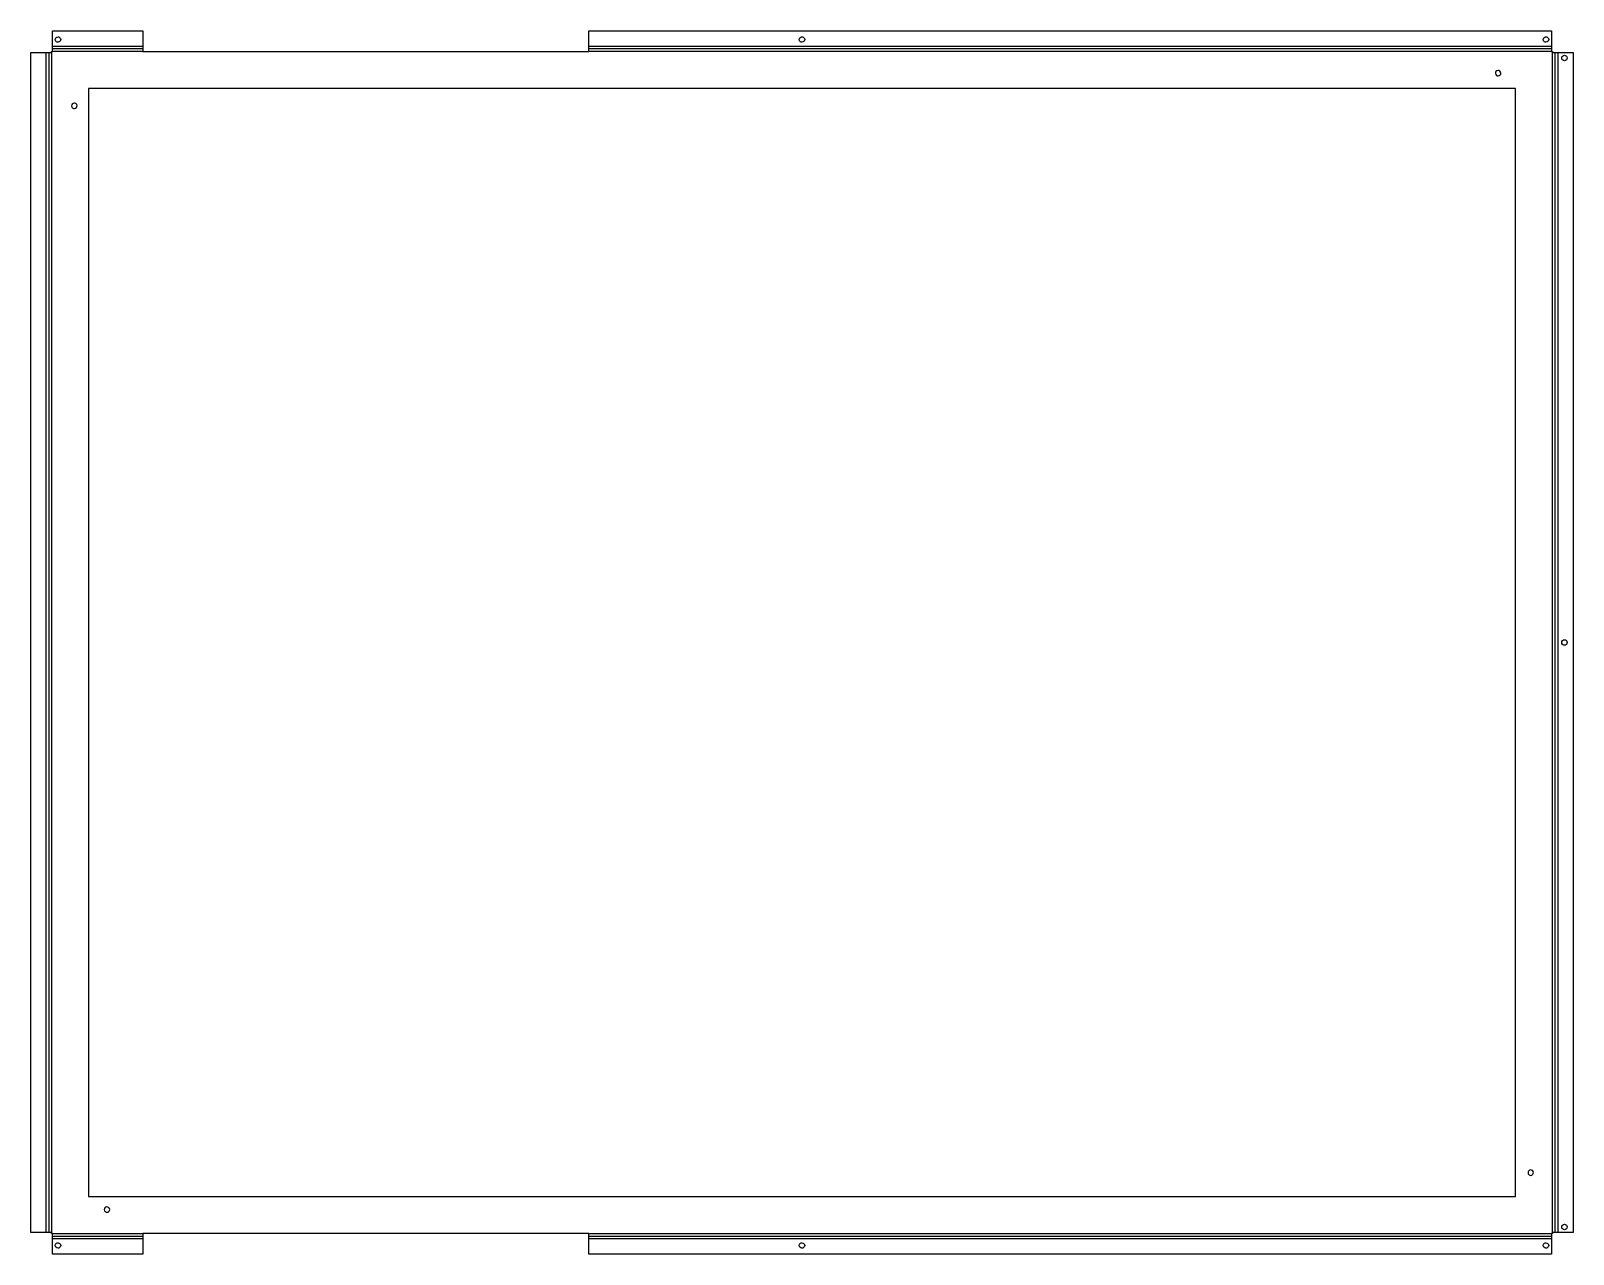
# Model space of a CAD drawing. Header units: millimetres. Extents: x -10 to 700, y -10 to 554.
import ezdxf

# ---------------------------------------------------------------- set-up
doc = ezdxf.new("R2010")
doc.units = ezdxf.units.MM

msp = doc.modelspace()

# ---------------------------------------------------------------- linework, layer by layer
at = {"layer": 'BEND'}
for p, q in [((-1.26, 543.59), (-1.26, 0.41)), ((42, 545.26), (0.41, 545.26)), ((690.09, 545.26), (247.2, 545.26)), ((691.76, 0.41), (691.76, 543.59)), ((0.41, -1.26), (42, -1.26)), ((247.2, -1.26), (690.09, -1.26))]:
    msp.add_line(p, q, dxfattribs=at)
at = {"layer": 'BEND_EXTENT'}
for p, q in [((0.41, 546.51), (42, 546.51)), ((247.2, 546.51), (690.09, 546.51)), ((-2.51, 0.41), (-2.51, 543.59)), ((0, 543.59), (0, 0.41)), ((42, 544), (0.41, 544)), ((690.09, 544), (247.2, 544)), ((690.5, 0.41), (690.5, 543.59)), ((693.01, 543.59), (693.01, 0.41)), ((0.41, 0), (42, 0)), ((42, -2.51), (0.41, -2.51)), ((247.2, 0), (690.09, 0)), ((690.09, -2.51), (247.2, -2.51))]:
    msp.add_line(p, q, dxfattribs=at)
at = {"layer": 'INTERIOR_PROFILES'}
msp.add_lwpolyline([(673.5, 527), (17, 527), (17, 17), (673.5, 17)], close=True, dxfattribs=at)
for centre in [(696.01, 541), (696.01, 272), (696.01, 3)]:
    msp.add_circle(centre, 1.25, dxfattribs=at)
for points, knots in [([(1.75, 549.51), (1.75, 549.75), (1.83, 550.02), (1.99, 550.25), (2.23, 550.58), (2.65, 550.76), (3, 550.76)], [-1, -1, -1, -1, -0.594482, -0.594482, -0.594482, 0, 0, 0, 0]), ([(3, 548.26), (2.76, 548.26), (2.49, 548.34), (2.26, 548.5), (1.93, 548.74), (1.75, 549.16), (1.75, 549.51)], [-1, -1, -1, -1, -0.594482, -0.594482, -0.594482, 0, 0, 0, 0]), ([(3, 550.76), (3.24, 550.76), (3.51, 550.69), (3.74, 550.52), (4.07, 550.28), (4.25, 549.86), (4.25, 549.51)], [-1, -1, -1, -1, -0.594482, -0.594482, -0.594482, 0, 0, 0, 0]), ([(4.25, 549.51), (4.25, 549.27), (4.17, 549), (4.01, 548.78), (3.77, 548.45), (3.35, 548.26), (3, 548.26)], [-1, -1, -1, -1, -0.594482, -0.594482, -0.594482, 0, 0, 0, 0]), ([(344, 549.51), (344, 549.75), (344.08, 550.02), (344.24, 550.25), (344.48, 550.58), (344.9, 550.76), (345.25, 550.76)], [-1, -1, -1, -1, -0.594482, -0.594482, -0.594482, 0, 0, 0, 0]), ([(345.25, 548.26), (345.01, 548.26), (344.74, 548.34), (344.51, 548.5), (344.18, 548.74), (344, 549.16), (344, 549.51)], [-1, -1, -1, -1, -0.594482, -0.594482, -0.594482, 0, 0, 0, 0]), ([(345.25, 550.76), (345.49, 550.76), (345.76, 550.69), (345.99, 550.52), (346.32, 550.28), (346.5, 549.86), (346.5, 549.51)], [-1, -1, -1, -1, -0.594482, -0.594482, -0.594482, 0, 0, 0, 0]), ([(346.5, 549.51), (346.5, 549.27), (346.42, 549), (346.26, 548.78), (346.02, 548.45), (345.6, 548.26), (345.25, 548.26)], [-1, -1, -1, -1, -0.594482, -0.594482, -0.594482, 0, 0, 0, 0]), ([(686.25, 549.51), (686.25, 549.75), (686.33, 550.02), (686.49, 550.25), (686.73, 550.58), (687.15, 550.76), (687.5, 550.76)], [-1, -1, -1, -1, -0.594482, -0.594482, -0.594482, 0, 0, 0, 0]), ([(687.5, 548.26), (687.26, 548.26), (686.99, 548.34), (686.76, 548.5), (686.43, 548.74), (686.25, 549.16), (686.25, 549.51)], [-1, -1, -1, -1, -0.594482, -0.594482, -0.594482, 0, 0, 0, 0]), ([(687.5, 550.76), (687.74, 550.76), (688.01, 550.69), (688.24, 550.52), (688.57, 550.28), (688.75, 549.86), (688.75, 549.51)], [-1, -1, -1, -1, -0.594482, -0.594482, -0.594482, 0, 0, 0, 0]), ([(688.75, 549.51), (688.75, 549.27), (688.67, 549), (688.51, 548.78), (688.27, 548.45), (687.85, 548.26), (687.5, 548.26)], [-1, -1, -1, -1, -0.594482, -0.594482, -0.594482, 0, 0, 0, 0]), ([(665.5, 535.25), (665.15, 535.25), (664.73, 535.07), (664.49, 534.74), (664.33, 534.51), (664.25, 534.24), (664.25, 534)], [0, 0, 0, 0, 0.594482, 0.594482, 0.594482, 1, 1, 1, 1]), ([(664.25, 534), (664.25, 533.65), (664.43, 533.23), (664.76, 532.99), (664.99, 532.83), (665.26, 532.75), (665.5, 532.75)], [0, 0, 0, 0, 0.594482, 0.594482, 0.594482, 1, 1, 1, 1]), ([(666.75, 534), (666.75, 534.35), (666.57, 534.77), (666.24, 535.01), (666.01, 535.17), (665.74, 535.25), (665.5, 535.25)], [0, 0, 0, 0, 0.594482, 0.594482, 0.594482, 1, 1, 1, 1]), ([(665.5, 532.75), (665.85, 532.75), (666.27, 532.93), (666.51, 533.26), (666.67, 533.49), (666.75, 533.76), (666.75, 534)], [0, 0, 0, 0, 0.594482, 0.594482, 0.594482, 1, 1, 1, 1]), ([(10.5, 520.25), (10.15, 520.25), (9.73, 520.07), (9.49, 519.74), (9.33, 519.51), (9.25, 519.24), (9.25, 519)], [0, 0, 0, 0, 0.594482, 0.594482, 0.594482, 1, 1, 1, 1]), ([(9.25, 519), (9.25, 518.65), (9.43, 518.23), (9.76, 517.99), (9.99, 517.83), (10.26, 517.75), (10.5, 517.75)], [0, 0, 0, 0, 0.594482, 0.594482, 0.594482, 1, 1, 1, 1]), ([(11.75, 519), (11.75, 519.35), (11.57, 519.77), (11.24, 520.01), (11.01, 520.17), (10.74, 520.25), (10.5, 520.25)], [0, 0, 0, 0, 0.594482, 0.594482, 0.594482, 1, 1, 1, 1]), ([(10.5, 517.75), (10.85, 517.75), (11.27, 517.93), (11.51, 518.26), (11.67, 518.49), (11.75, 518.76), (11.75, 519)], [0, 0, 0, 0, 0.594482, 0.594482, 0.594482, 1, 1, 1, 1]), ([(680.5, 29.25), (680.15, 29.25), (679.73, 29.07), (679.49, 28.74), (679.33, 28.51), (679.25, 28.24), (679.25, 28)], [0, 0, 0, 0, 0.594482, 0.594482, 0.594482, 1, 1, 1, 1]), ([(681.75, 28), (681.75, 28.35), (681.57, 28.77), (681.24, 29.01), (681.01, 29.17), (680.74, 29.25), (680.5, 29.25)], [0, 0, 0, 0, 0.594482, 0.594482, 0.594482, 1, 1, 1, 1]), ([(679.25, 28), (679.25, 27.65), (679.43, 27.23), (679.76, 26.99), (679.99, 26.83), (680.26, 26.75), (680.5, 26.75)], [0, 0, 0, 0, 0.594482, 0.594482, 0.594482, 1, 1, 1, 1]), ([(680.5, 26.75), (680.85, 26.75), (681.27, 26.93), (681.51, 27.26), (681.67, 27.49), (681.75, 27.76), (681.75, 28)], [0, 0, 0, 0, 0.594482, 0.594482, 0.594482, 1, 1, 1, 1]), ([(25.5, 12.25), (25.15, 12.25), (24.73, 12.07), (24.49, 11.74), (24.33, 11.51), (24.25, 11.24), (24.25, 11)], [0, 0, 0, 0, 0.594482, 0.594482, 0.594482, 1, 1, 1, 1]), ([(24.25, 11), (24.25, 10.65), (24.43, 10.23), (24.76, 9.99), (24.99, 9.83), (25.26, 9.75), (25.5, 9.75)], [0, 0, 0, 0, 0.594482, 0.594482, 0.594482, 1, 1, 1, 1]), ([(26.75, 11), (26.75, 11.35), (26.57, 11.77), (26.24, 12.01), (26.01, 12.17), (25.74, 12.25), (25.5, 12.25)], [0, 0, 0, 0, 0.594482, 0.594482, 0.594482, 1, 1, 1, 1]), ([(25.5, 9.75), (25.85, 9.75), (26.27, 9.93), (26.51, 10.26), (26.67, 10.49), (26.75, 10.76), (26.75, 11)], [0, 0, 0, 0, 0.594482, 0.594482, 0.594482, 1, 1, 1, 1]), ([(1.75, -5.51), (1.75, -5.16), (1.93, -4.74), (2.26, -4.5), (2.49, -4.34), (2.76, -4.26), (3, -4.26)], [0, 0, 0, 0, 0.594482, 0.594482, 0.594482, 1, 1, 1, 1]), ([(3, -6.76), (2.65, -6.76), (2.23, -6.58), (1.99, -6.25), (1.83, -6.02), (1.75, -5.75), (1.75, -5.51)], [0, 0, 0, 0, 0.594482, 0.594482, 0.594482, 1, 1, 1, 1]), ([(3, -4.26), (3.35, -4.26), (3.77, -4.45), (4.01, -4.78), (4.17, -5), (4.25, -5.27), (4.25, -5.51)], [0, 0, 0, 0, 0.594482, 0.594482, 0.594482, 1, 1, 1, 1]), ([(4.25, -5.51), (4.25, -5.86), (4.07, -6.28), (3.74, -6.52), (3.51, -6.69), (3.24, -6.76), (3, -6.76)], [0, 0, 0, 0, 0.594482, 0.594482, 0.594482, 1, 1, 1, 1]), ([(344, -5.51), (344, -5.16), (344.18, -4.74), (344.51, -4.5), (344.74, -4.34), (345.01, -4.26), (345.25, -4.26)], [0, 0, 0, 0, 0.594482, 0.594482, 0.594482, 1, 1, 1, 1]), ([(345.25, -6.76), (344.9, -6.76), (344.48, -6.58), (344.24, -6.25), (344.08, -6.02), (344, -5.75), (344, -5.51)], [0, 0, 0, 0, 0.594482, 0.594482, 0.594482, 1, 1, 1, 1]), ([(345.25, -4.26), (345.6, -4.26), (346.02, -4.45), (346.26, -4.78), (346.42, -5), (346.5, -5.27), (346.5, -5.51)], [0, 0, 0, 0, 0.594482, 0.594482, 0.594482, 1, 1, 1, 1]), ([(346.5, -5.51), (346.5, -5.86), (346.32, -6.28), (345.99, -6.52), (345.76, -6.69), (345.49, -6.76), (345.25, -6.76)], [0, 0, 0, 0, 0.594482, 0.594482, 0.594482, 1, 1, 1, 1]), ([(686.25, -5.51), (686.25, -5.16), (686.43, -4.74), (686.76, -4.5), (686.99, -4.34), (687.26, -4.26), (687.5, -4.26)], [0, 0, 0, 0, 0.594482, 0.594482, 0.594482, 1, 1, 1, 1]), ([(687.5, -6.76), (687.15, -6.76), (686.73, -6.58), (686.49, -6.25), (686.33, -6.02), (686.25, -5.75), (686.25, -5.51)], [0, 0, 0, 0, 0.594482, 0.594482, 0.594482, 1, 1, 1, 1]), ([(687.5, -4.26), (687.85, -4.26), (688.27, -4.45), (688.51, -4.78), (688.67, -5), (688.75, -5.27), (688.75, -5.51)], [0, 0, 0, 0, 0.594482, 0.594482, 0.594482, 1, 1, 1, 1]), ([(688.75, -5.51), (688.75, -5.86), (688.57, -6.28), (688.24, -6.52), (688.01, -6.69), (687.74, -6.76), (687.5, -6.76)], [0, 0, 0, 0, 0.594482, 0.594482, 0.594482, 1, 1, 1, 1])]:
    msp.add_open_spline(points, degree=3, knots=knots, dxfattribs=at)
at = {"layer": 'OUTER_PROFILES'}
msp.add_lwpolyline([(-9.51, 0.41), (-9.51, 543.59), (0, 543.59), (0, 544), (0.41, 544), (0.41, 553.51), (42, 553.51), (42, 544), (247.2, 544), (247.2, 553.51), (690.09, 553.51), (690.09, 544), (690.5, 544), (690.5, 543.59), (700.01, 543.59), (700.01, 0.41), (690.5, 0.41), (690.5, 0), (690.09, 0), (690.09, -9.51), (247.2, -9.51), (247.2, 0), (42, 0), (42, -9.51), (0.41, -9.51), (0.41, 0), (0, 0), (0, 0.41)], close=True, dxfattribs=at)

doc.saveas('drawing.dxf')
